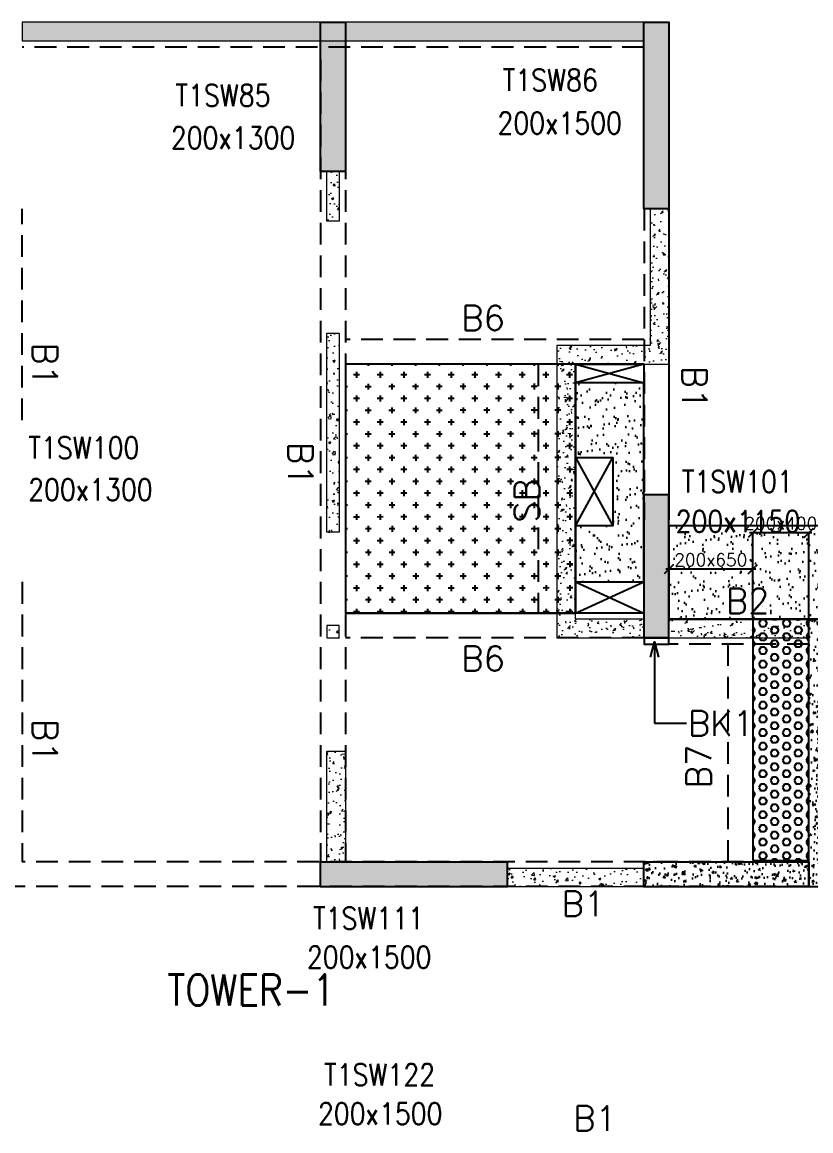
# Model space of a CAD drawing. Header units: millimetres. Extents: x 1078357 to 2594950, y -4969473 to -4636555.
# Drawn here: x 2223330 to 2229671, y -4667065 to -4658153 of the extents above; entities that cross this region are included whole.
import ezdxf

# ---------------------------------------------------------------- set-up
doc = ezdxf.new("R2010")
doc.units = ezdxf.units.MM
doc.header["$PDMODE"] = 35
for name, pattern in [('CONTINOUS', [0]), ('HIDDEN', [0.375, 0.25, -0.125]), ('New Retail block$0$CONTINOUS', [0])]:
    doc.linetypes.add(name, pattern=pattern)
doc.layers.get('0').update_dxf_attribs({"lineweight": 0})
doc.layers.get('Defpoints').update_dxf_attribs({"lineweight": 0})
for name, color, linetype, lineweight in [('A-_ANOTDIMA_D-', 6, 'Continuous', 13), ('COL. NO.', 30, 'Continuous', 25), ('COL. SIZE', 7, 'Continuous', 25), ('DIM', 9, 'Continuous', 25), ('HATCH', 8, 'Continuous', 30), ('RCC UPSTAND', 43, 'Continuous', 30), ('S-NON STR RCC WALL', 8, 'Continuous', 0)]:
    doc.layers.add(name, color=color, linetype=linetype, lineweight=lineweight)
for name, color, linetype in [('B-200x325', 201, 'HIDDEN'), ('B-200x375', 41, 'HIDDEN'), ('B-200x650', 241, 'HIDDEN'), ('B-300xSLAB THK.', 151, 'Continuous'), ('BK1-200x650', 241, 'HIDDEN'), ('DC BEAM NO.', 7, 'Continuous'), ('DROP SLAB', 8, 'Continuous'), ('NON STR. RCC WALL', 6, 'Continuous'), ('S-COLUMN_SHEAR WALL', 1, 'Continuous'), ('S-PROJECTION', 54, 'New Retail block$0$CONTINOUS'), ('SLAB FOLD', 8, 'Continuous'), ('TEXT', 7, 'Continuous')]:
    doc.layers.add(name, color=color, linetype=linetype)
doc.styles.add('Roman', font='romans')
doc.styles.add('ROMANS', font='romans.shx', dxfattribs={"width": 0.85})
doc.dimstyles.new('HARESH', dxfattribs={"dimtxt": 150, "dimasz": 75, "dimexe": 0, "dimexo": 0, "dimgap": 25, "dimtad": 1, "dimdec": 0, "dimdsep": 46, "dimtxsty": 'Roman', "dimblk": 'OBLIQUE', "dimcen": 225, "dimdle": 25, "dimclrd": 2, "dimclre": 2, "dimclrt": 7, "dimadec": 8, "dimazin": 1, "dimtfac": 1, "dimtdec": 0, "dimtmove": 0, "dimatfit": 0, "dimfxl": 1, "dimlwd": -1, "dimlwe": -1, "dimarcsym": 0})
pattern_1 = [(50, (-4174040.86, 23111537.25), (182.184669, -15.9390855), [19.05, -209.55]), (355, (-4174040.86, 23111537.25), (-35.2434214, 191.0568452), [15.24, -167.6405842]), (100.4514447, (-4174025.68, 23111535.92), (146.9412471, 175.1177519), [16.1900088, -178.0902446]), (46.1842, (-4174040.86, 23111588.05), (271.0790409, -42.042328), [28.575, -314.325]), (96.6355576, (-4174018.27, 23111584.54), (237.404134, 247.4261246), [24.2850231, -267.1356082]), (351.1841512, (-4174040.86, 23111588.05), (237.404134, 247.4261246), [22.859967, -251.459732]), (21, (-4174015.46, 23111575.35), (151.6143913, -102.2651982), [19.05, -209.55]), (326, (-4174015.46, 23111575.35), (61.8020283, 184.1879661), [15.24, -167.64]), (71.451445, (-4174002.83, 23111566.83), (213.4164193, 81.9227689), [16.1900088, -178.0899376]), (37.5, (-4174040.86, 23111537.25), (3.08860325, 84.55503887), [0, -165.608, 0, -170.18, 0, -168.275]), (7.5, (-4174040.86, 23111537.25), (66.8196625, 100.18057482), [0, -97.028, 0, -161.798, 0, -64.135]), (327.5, (-4174097.5, 23111537.25), (135.59059517, -5.728744), [0, -63.5, 0, -198.12, 0, -262.89]), (317.5, (-4174122.9, 23111537.25), (148.1291814, 25.42649103), [0, -82.55, 0, -131.572, 0, -186.69])]

# ---------------------------------------------------------------- blocks, each defined once
blk = doc.blocks.new('_Oblique')
at = {"color": 0, "linetype": 'ByBlock', "lineweight": -2}
blk.add_line((-0.5, -0.5), (0.5, 0.5), dxfattribs=at)
blk = doc.blocks.new('*D1608')
at = {"layer": 'Defpoints', "color": 0, "ltscale": 700, "transparency": 16777216}
for p in [(2229204.3, -4662257), (2229204.3, -4662952, 0), (2229654.4, -4662952, 0)]:
    blk.add_point(p, dxfattribs=at)
at = {"layer": 'DIM', "color": 2, "ltscale": 700, "transparency": 16777216}
for p, q in [((2229679.4, -4662257), (2229179.3, -4662257)), ((2229204.3, -4662952), (2229204.3, -4662257)), ((2229654.4, -4662952), (2229654.4, -4662257))]:
    blk.add_line(p, q, dxfattribs=at)
at = {"layer": 'DIM', "color": 2, "ltscale": 700, "transparency": 16777216, "xscale": 75, "yscale": 75, "zscale": 75, "rotation": 180}
blk.add_blockref('_Oblique', (2229204.3, -4662257), dxfattribs=at)
at = {"layer": 'DIM', "color": 2, "ltscale": 700, "transparency": 16777216, "xscale": 75, "yscale": 75, "zscale": 75}
blk.add_blockref('_Oblique', (2229654.4, -4662257), dxfattribs=at)
at = {"layer": 'DIM', "color": 7, "ltscale": 700, "transparency": 16777216, "insert": (2229429.4, -4662182), "char_height": 150, "attachment_point": 5, "style": 'Roman'}
blk.add_mtext('{\\H0.666667x;200x400}', dxfattribs=at)
blk = doc.blocks.new('*D1609')
at = {"layer": 'Defpoints', "color": 0, "ltscale": 700, "transparency": 16777216}
for p in [(2228529.6, -4662549.9), (2228529.6, -4662952, 0), (2229204.3, -4662952, 0)]:
    blk.add_point(p, dxfattribs=at)
at = {"layer": 'DIM', "color": 2, "ltscale": 700, "transparency": 16777216}
for p, q in [((2229229.3, -4662549.9), (2228504.6, -4662549.9)), ((2228529.6, -4662952), (2228529.6, -4662549.9)), ((2229204.3, -4662952), (2229204.3, -4662549.9))]:
    blk.add_line(p, q, dxfattribs=at)
at = {"layer": 'DIM', "color": 2, "ltscale": 700, "transparency": 16777216, "xscale": 75, "yscale": 75, "zscale": 75, "rotation": 180}
blk.add_blockref('_Oblique', (2228529.6, -4662549.9), dxfattribs=at)
at = {"layer": 'DIM', "color": 2, "ltscale": 700, "transparency": 16777216, "xscale": 75, "yscale": 75, "zscale": 75}
blk.add_blockref('_Oblique', (2229204.3, -4662549.9), dxfattribs=at)
at = {"layer": 'DIM', "color": 7, "ltscale": 700, "transparency": 16777216, "insert": (2228867, -4662474.9), "char_height": 150, "attachment_point": 5, "style": 'Roman'}
blk.add_mtext('{\\H0.666667x;200x650}', dxfattribs=at)
blk = doc.blocks.new('G$CD63B60BD')
at = {"layer": 'COL. NO.', "linetype": 'Continuous', "style": 'ROMANS', "width": 0.85}
for s, p in [('T1SW86', (61839.4, 15346.7, -320.4)), ('T1SW85', (59207.6, 15224, -320.4)), ('T1SW100', (58025.2, 12391.2, -320.4)), ('T1SW101', (63279.5, 12119.6, -320.4)), ('T1SW111', (60314.4, 8609.2, -320.4)), ('T1SW122', (60403.1, 7350.6, -320.4))]:
    blk.add_text(s, height=175, dxfattribs=at).set_placement(p)
at = {"layer": 'COL. SIZE', "linetype": 'Continuous', "style": 'ROMANS', "width": 0.85}
for s, p in [('200x1500', (61797.3, 15000.9, -320.4)), ('200x1300', (59170.8, 14882.7, -320.4)), ('200x1300', (58024, 12054.3, -320.4)), ('200x1150', (63230.3, 11798.7, -320.4)), ('200x1500', (60265.2, 8295.7, -320.4)), ('200x1500', (60354, 7037.1, -320.4))]:
    blk.add_text(s, height=175, dxfattribs=at).set_placement(p)

msp = doc.modelspace()

# ---------------------------------------------------------------- hatches: boundary and pattern name
at = {"layer": 'DROP SLAB'}
h = msp.add_hatch(dxfattribs=at)
h.set_pattern_fill('CROSS', color=8, scale=15, angle=0.03079)
h.set_pattern_definition([(180.03079016, (-1099062.11, 9379553.9), (-95.1987999, -95.3011726), [47.625, -142.875]), (270.03079016, (-1099085.93, 9379577.7), (95.3011726, -95.1987999), [47.625, -142.875])])
h.paths.add_polyline_path([(2227779.3, -4660902.7), (2225929.6, -4660902.9), (2225929.6, -4662902.8), (2227779.3, -4662902.6)])
at = {"layer": 'HATCH'}
h = msp.add_hatch(dxfattribs=at)
h.set_pattern_fill('AR-SAND', color=8, scale=3, angle=0.02985)
h.set_pattern_definition([(37.47015413, (-2803703.98, 18697456.11), (-4.72361136, 146.8264517), [0, -115.824, 0, -129.54, 0, -123.825]), (7.4701541, (-2803703.98, 18697456.11), (134.9689868, 214.9772528), [0, -62.484, 0, -104.394, 0, -40.005]), (327.4701541, (-2803797.7, 18697456.16), (237.2979035, 0.3075449), [0, -38.1, 0, -137.16, 0, -179.07]), (317.4701541, (-2803797.7, 18697456.16), (229.1017424, 66.759465), [0, -19.05, 0, -89.916, 0, -102.87])])
h.paths.add_polyline_path([(2228329, -4661052.5), (2227779, -4661052.5), (2227779, -4661652.5), (2228079, -4661652.5), (2228079, -4662202.5), (2227779, -4662202.5), (2227779, -4662652.5), (2228329, -4662652.5)])
h = msp.add_hatch(dxfattribs=at)
h.set_pattern_fill('AR-SAND', color=8, scale=3, angle=179.97015)
h.set_pattern_definition([(37.4701541, (-1819378.32, 14013436.93), (-4.72361136, 146.8264517), [0, -115.824, 0, -129.54, 0, -123.825]), (7.4701541, (-1819378.32, 14013436.93), (134.9689868, 214.9772528), [0, -62.484, 0, -104.394, 0, -40.005]), (327.4701541, (-1819472.05, 14013436.98), (237.2979035, 0.3075449), [0, -38.1, 0, -137.16, 0, -179.07]), (317.4701541, (-1819472.05, 14013436.98), (229.1017424, 66.759465), [0, -19.05, 0, -89.916, 0, -102.87])])
h.paths.add_polyline_path([(2230979.9, -4662202.5), (2228529.9, -4662202.5), (2228529.9, -4662952.5), (2230979.9, -4662952.5)])
h = msp.add_hatch(dxfattribs=at)
h.set_pattern_fill('AR-SAND', color=8, scale=3, angle=179.97015)
h.set_pattern_definition([(37.4701541, (-1819378.22, 14013436.93), (-4.72361136, 146.8264517), [0, -115.824, 0, -129.54, 0, -123.825]), (7.4701541, (-1819378.22, 14013436.93), (134.9689868, 214.9772528), [0, -62.484, 0, -104.394, 0, -40.005]), (327.4701541, (-1819471.95, 14013436.98), (237.2979035, 0.3075449), [0, -38.1, 0, -137.16, 0, -179.07]), (317.4701541, (-1819471.95, 14013436.98), (229.1017424, 66.759465), [0, -19.05, 0, -89.916, 0, -102.87])])
h.paths.add_polyline_path([(2230980, -4662352.5), (2228530, -4662352.5), (2228530, -4662952.5), (2230980, -4662952.5)])
at = {"layer": 'RCC UPSTAND'}
h = msp.add_hatch(dxfattribs=at)
h.set_pattern_fill('AR-CONC', color=8, scale=20, angle=360)
h.set_pattern_definition([(50, (-307564.88, -1454577.57), (143.4520365, -12.550427), [15, -165]), (355, (-307564.88, -1454577.57), (-27.7502667, 150.438427), [12, -132]), (100.4514445, (-307552.92, -1454578.62), (115.7017693, 137.887998), [12.7480384, -140.2284224]), (46.1842, (-307564.88, -1454537.57), (213.448266, -33.103856), [22.5, -247.5]), (96.6356355, (-307547.09, -1454540.33), (186.932389, 194.82372), [19.122068, -210.342752]), (351.184164, (-307564.88, -1454537.57), (186.932389, 194.82372), [18, -198]), (21, (-307544.88, -1454547.57), (119.3814104, -80.523778), [15, -165]), (326, (-307544.88, -1454547.57), (48.6630664, 145.030009), [12, -132]), (71.4514447, (-307534.93, -1454554.28), (168.0444753, 64.5062306), [12.748038, -140.2284224]), (37.5, (-307564.876, -1454577.57), (2.43197106, 66.57877077), [0, -130.4, 0, -134, 0, -132.5]), (7.5, (-307564.876, -1454577.57), (52.6139075, 78.8823424), [0, -76.4, 0, -127.4, 0, -50.5]), (327.5, (-307609.476, -1454577.57), (106.7644872, -4.51097435), [0, -50, 0, -156, 0, -207]), (317.5, (-307629.48, -1454577.57), (116.6372339, 20.0209965), [0, -65, 0, -103.6, 0, -147])])
h.paths.add_polyline_path([(2229854.6, -4665102.6), (2229654.6, -4665102.6), (2229654.6, -4662952.6), (2229854.6, -4662952.6)])
h = msp.add_hatch(dxfattribs=at)
h.set_pattern_fill('AR-CONC', color=8, scale=20, angle=90)
h.set_pattern_definition([(140, (-980045.37, -7202322.1), (12.550427, 143.4520365), [15, -165]), (85, (-980045.37, -7202322.1), (-150.438427, -27.7502667), [12, -132]), (190.4514445, (-980044.33, -7202310.14), (-137.887998, 115.7017693), [12.7480384, -140.2284224]), (136.1842, (-980085.37, -7202322.1), (33.103856, 213.448266), [22.5, -247.5]), (186.6356355, (-980082.61, -7202304.3), (-194.82372, 186.932389), [19.122068, -210.342752]), (81.184164, (-980085.37, -7202322.1), (-194.82372, 186.932389), [18, -198]), (111, (-980075.37, -7202302.1), (80.523778, 119.3814104), [15, -165]), (56, (-980075.37, -7202302.1), (-145.030009, 48.6630664), [12, -132]), (161.4514447, (-980068.66, -7202292.15), (-64.5062306, 168.0444753), [12.748038, -140.2284224]), (127.5, (-980045.37, -7202322.094), (-66.57877077, 2.43197106), [0, -130.4, 0, -134, 0, -132.5]), (97.5, (-980045.37, -7202322.094), (-78.8823424, 52.6139075), [0, -76.4, 0, -127.4, 0, -50.5]), (57.5, (-980045.37, -7202366.694), (4.51097435, 106.7644872), [0, -50, 0, -156, 0, -207]), (47.5, (-980045.37, -7202386.69), (-20.0209965, 116.6372339), [0, -65, 0, -103.6, 0, -147])])
h.paths.add_polyline_path([(2229654.6, -4664902.6), (2229654.6, -4665102.6), (2228329.6, -4665102.6), (2228329.6, -4664902.6)])
at = {"layer": 'S-COLUMN_SHEAR WALL', "lineweight": 25}
h = msp.add_hatch(color=1, dxfattribs=at)
h.dxf.hatch_style = 1
h.paths.add_polyline_path([(2225729.6, -4659352.6), (2225929.6, -4659352.6), (2225929.6, -4658152.6), (2225729.6, -4658152.6)])
at = {"layer": 'S-COLUMN_SHEAR WALL', "lineweight": 25, "extrusion": (-1.00316e-06, 2.11765e-11, 1)}
h = msp.add_hatch(color=1, dxfattribs=at)
h.dxf.hatch_style = 1
h.paths.add_polyline_path([(2228329.6, -4658152.6), (2228529.6, -4658152.6), (2228529.6, -4659652.5), (2228329.6, -4659652.5)])
h = msp.add_hatch(color=1, dxfattribs=at)
h.dxf.hatch_style = 1
h.paths.add_polyline_path([(2228329.6, -4663102.6), (2228529.6, -4663102.6), (2228529.6, -4661952.6), (2228329.6, -4661952.6)])
at = {"layer": 'S-COLUMN_SHEAR WALL', "lineweight": 25}
h = msp.add_hatch(color=1, dxfattribs=at)
h.dxf.hatch_style = 1
h.paths.add_polyline_path([(2225729.6, -4664902.5), (2227229.6, -4664902.5), (2227229.6, -4665102.5), (2225729.6, -4665102.5)])
at = {"layer": 'S-NON STR RCC WALL'}
h = msp.add_hatch(dxfattribs=at)
h.set_pattern_fill('AR-CONC', color=256)
h.set_pattern_definition([(50, (-5271265.58, 27795556.43), (182.184669, -15.93908554), [19.05, -209.55]), (355, (-5271265.58, 27795556.43), (-35.2434214, 191.0568452), [15.24, -167.6405842]), (100.4514447, (-5271250.4, 27795555.1), (146.9412471, 175.1177519), [16.1900088, -178.0902446]), (46.1842, (-5271265.58, 27795607.23), (271.0790409, -42.042328), [28.575, -314.325]), (96.6355576, (-5271242.99, 27795603.73), (237.404134, 247.4261246), [24.2850231, -267.1356082]), (351.1841512, (-5271265.58, 27795607.23), (237.404134, 247.4261246), [22.859967, -251.459732]), (21, (-5271240.18, 27795594.53), (151.6143913, -102.2651982), [19.05, -209.55]), (326, (-5271240.18, 27795594.53), (61.8020283, 184.1879661), [15.24, -167.64]), (71.451445, (-5271227.54, 27795586.01), (213.4164193, 81.9227689), [16.1900088, -178.0899376]), (37.5, (-5271265.576, 27795556.434), (3.08860325, 84.55503887), [0, -165.608, 0, -170.18, 0, -168.275]), (7.5, (-5271265.58, 27795556.43), (66.8196625, 100.18057482), [0, -97.028, 0, -161.798, 0, -64.135]), (327.5, (-5271322.22, 27795556.434), (135.59059517, -5.72874399), [0, -63.5, 0, -198.12, 0, -262.89]), (317.5, (-5271347.62, 27795556.43), (148.1291814, 25.42649103), [0, -82.55, 0, -131.572, 0, -186.69])])
h.paths.add_polyline_path([(2228327.1, -4658152.5), (2223330, -4658152.5), (2223330, -4658302.5), (2228327.1, -4658302.5)])
h = msp.add_hatch(dxfattribs=at)
h.set_pattern_fill('AR-CONC', color=256, angle=180)
h.set_pattern_definition([(50, (2225842.86, -4892742.91), (182.18467, -15.93909), [19.05, -209.55]), (355, (2225842.86, -4892742.91), (-35.24342, 191.05685), [15.24, -167.64058]), (100.451445, (2225858.04, -4892744.24), (146.94125, 175.11775), [16.19001, -178.09024]), (46.1842, (2225842.86, -4892692.11), (271.07904, -42.04233), [28.575, -314.325]), (96.63556, (2225865.45, -4892695.62), (237.40413, 247.42612), [24.28502, -267.1356]), (351.18415, (2225842.86, -4892692.1), (237.40413, 247.42612), [22.85997, -251.45973]), (21, (2225868.26, -4892704.81), (151.61439, -102.2652), [19.05, -209.55]), (326, (2225868.26, -4892704.81), (61.80203, 184.18797), [15.24, -167.64]), (71.451445, (2225880.9, -4892713.33), (213.41642, 81.92277), [16.19001, -178.08994]), (37.5, (2225842.86, -4892742.91), (3.088603, 84.555039), [0, -165.608, 0, -170.18, 0, -168.275]), (7.5, (2225842.86, -4892742.91), (66.819663, 100.180575), [0, -97.028, 0, -161.798, 0, -64.135]), (327.5, (2225786.22, -4892742.91), (135.590595, -5.728744), [0, -63.5, 0, -198.12, 0, -262.89]), (317.5, (2225760.82, -4892742.91), (148.12918, 25.42649), [0, -82.55, 0, -131.572, 0, -186.69])])
h.paths.add_polyline_path([(2225780, -4659352.5), (2225880, -4659352.5), (2225880, -4659752.5), (2225780, -4659752.5)])
h = msp.add_hatch(dxfattribs=at)
h.set_pattern_fill('AR-CONC', color=256)
h.set_pattern_definition(pattern_1)
h.paths.add_polyline_path([(2227630, -4660752.5), (2227630, -4663102.5), (2228330, -4663102.5), (2228330, -4662952.5), (2227780, -4662952.5), (2227780, -4660902.5), (2228530, -4660902.5), (2228530, -4659652.5), (2228380, -4659652.5), (2228380, -4660752.5)])
h = msp.add_hatch(dxfattribs=at)
h.set_pattern_fill('AR-CONC', color=256, angle=180)
h.set_pattern_definition([(50, (3323067.57, -9576762.1), (182.184669, -15.9390855), [19.05, -209.55]), (355, (3323067.57, -9576762.1), (-35.2434214, 191.056845), [15.24, -167.640584]), (100.4514447, (3323082.76, -9576763.43), (146.941247, 175.117752), [16.190009, -178.0902446]), (46.1842, (3323067.57, -9576711.3), (271.079041, -42.042328), [28.575, -314.325]), (96.6355576, (3323090.16, -9576714.8), (237.404134, 247.426125), [24.285023, -267.135608]), (351.184151, (3323067.57, -9576711.3), (237.404134, 247.426125), [22.859967, -251.459732]), (21, (3323092.97, -9576724), (151.6143913, -102.265198), [19.05, -209.55]), (326, (3323092.97, -9576724), (61.802028, 184.187966), [15.24, -167.64]), (71.451445, (3323105.61, -9576732.52), (213.416419, 81.922769), [16.190009, -178.0899376]), (37.5, (3323067.575, -9576762.1), (3.08860325, 84.5550389), [0, -165.608, 0, -170.18, 0, -168.275]), (7.5, (3323067.575, -9576762.1), (66.8196625, 100.1805748), [0, -97.028, 0, -161.798, 0, -64.135]), (327.5, (3323010.93, -9576762.1), (135.5905952, -5.728744), [0, -63.5, 0, -198.12, 0, -262.89]), (317.5, (3322985.53, -9576762.1), (148.1291814, 25.426491), [0, -82.55, 0, -131.572, 0, -186.69])])
h.paths.add_polyline_path([(2225780, -4660652.5), (2225880, -4660652.5), (2225880, -4662252.5), (2225780, -4662252.5)])
h = msp.add_hatch(dxfattribs=at)
h.set_pattern_fill('AR-CONC', color=256)
h.set_pattern_definition(pattern_1)
h.paths.add_polyline_path([(2229655, -4662952.5), (2228530, -4662952.5), (2228530, -4663102.5), (2229655, -4663102.5)])
h = msp.add_hatch(dxfattribs=at)
h.set_pattern_fill('AR-CONC', color=256, angle=180)
h.set_pattern_definition([(50, (3323054.36, -9578126.76), (182.184669, -15.9390855), [19.05, -209.55]), (355, (3323054.36, -9578126.76), (-35.2434214, 191.056845), [15.24, -167.640584]), (100.4514447, (3323069.54, -9578128.1), (146.941247, 175.117752), [16.190009, -178.0902446]), (46.1842, (3323054.36, -9578075.96), (271.079041, -42.042328), [28.575, -314.325]), (96.6355576, (3323076.95, -9578079.47), (237.404134, 247.426125), [24.285023, -267.135608]), (351.184151, (3323054.36, -9578075.96), (237.404134, 247.426125), [22.859967, -251.459732]), (21, (3323079.76, -9578088.66), (151.6143913, -102.265198), [19.05, -209.55]), (326, (3323079.76, -9578088.66), (61.802028, 184.187966), [15.24, -167.64]), (71.451445, (3323092.4, -9578097.19), (213.416419, 81.922769), [16.190009, -178.0899376]), (37.5, (3323054.36, -9578126.765), (3.08860325, 84.5550389), [0, -165.608, 0, -170.18, 0, -168.275]), (7.5, (3323054.36, -9578126.765), (66.8196625, 100.1805748), [0, -97.028, 0, -161.798, 0, -64.135]), (327.5, (3322997.72, -9578126.765), (135.5905952, -5.728744), [0, -63.5, 0, -198.12, 0, -262.89]), (317.5, (3322972.32, -9578126.76), (148.1291814, 25.426491), [0, -82.55, 0, -131.572, 0, -186.69])])
h.paths.add_polyline_path([(2225780, -4663102.5), (2225880, -4663102.5), (2225880, -4663002.5), (2225780, -4663002.5)])
h = msp.add_hatch(dxfattribs=at)
h.set_pattern_fill('AR-CONC', color=256, angle=180)
h.set_pattern_definition([(50, (-5225755.32, 27795556.43), (182.184669, -15.93908554), [19.05, -209.55]), (355, (-5225755.32, 27795556.43), (-35.2434214, 191.0568452), [15.24, -167.6405842]), (100.4514447, (-5225740.14, 27795555.1), (146.9412471, 175.1177519), [16.1900088, -178.0902446]), (46.1842, (-5225755.32, 27795607.23), (271.0790409, -42.042328), [28.575, -314.325]), (96.6355576, (-5225732.73, 27795603.72), (237.404134, 247.4261246), [24.2850231, -267.1356082]), (351.1841512, (-5225755.32, 27795607.23), (237.404134, 247.4261246), [22.859967, -251.459732]), (21, (-5225729.92, 27795594.53), (151.6143913, -102.2651982), [19.05, -209.55]), (326, (-5225729.92, 27795594.53), (61.8020283, 184.1879661), [15.24, -167.64]), (71.451445, (-5225717.29, 27795586), (213.4164193, 81.9227689), [16.1900088, -178.0899376]), (37.5, (-5225755.32, 27795556.43), (3.08860325, 84.55503887), [0, -165.608, 0, -170.18, 0, -168.275]), (7.5, (-5225755.32, 27795556.43), (66.8196625, 100.18057482), [0, -97.028, 0, -161.798, 0, -64.135]), (327.5, (-5225811.964, 27795556.43), (135.59059517, -5.72874399), [0, -63.5, 0, -198.12, 0, -262.89]), (317.5, (-5225837.36, 27795556.43), (148.1291814, 25.42649103), [0, -82.55, 0, -131.572, 0, -186.69])])
h.paths.add_polyline_path([(2225780, -4664012.5), (2225930, -4664012.5), (2225930, -4664902.4), (2225780, -4664902.4)])
at = {"layer": 'S-NON STR RCC WALL', "ltscale": 700}
h = msp.add_hatch(dxfattribs=at)
h.set_pattern_fill('AR-CONC', color=256)
h.set_pattern_definition([(50, (2187263.24, -4901009.39), (182.18467, -15.93909), [19.05, -209.55]), (355, (2187263.24, -4901009.4), (-35.24342, 191.05685), [15.24, -167.64058]), (100.451445, (2187278.42, -4901010.72), (146.94125, 175.11775), [16.19001, -178.09024]), (46.1842, (2187263.24, -4900958.6), (271.07904, -42.04233), [28.575, -314.325]), (96.63556, (2187285.83, -4900962.1), (237.40413, 247.42612), [24.28502, -267.1356]), (351.18415, (2187263.24, -4900958.6), (237.40413, 247.42612), [22.85997, -251.45973]), (21, (2187288.64, -4900971.29), (151.61439, -102.2652), [19.05, -209.55]), (326, (2187288.64, -4900971.3), (61.80203, 184.18797), [15.24, -167.64]), (71.451445, (2187301.27, -4900979.81), (213.41642, 81.92277), [16.19001, -178.08994]), (37.5, (2187263.24, -4901009.39), (3.088603, 84.555039), [0, -165.608, 0, -170.18, 0, -168.275]), (7.5, (2187263.24, -4901009.39), (66.819663, 100.180575), [0, -97.028, 0, -161.798, 0, -64.135]), (327.5, (2187206.595, -4901009.39), (135.590595, -5.728744), [0, -63.5, 0, -198.12, 0, -262.89]), (317.5, (2187181.2, -4901009.39), (148.12918, 25.42649), [0, -82.55, 0, -131.572, 0, -186.69])])
h.paths.add_polyline_path([(2228329.8, -4665102.5), (2227229.8, -4665102.5), (2227229.8, -4664952.5), (2228329.8, -4664952.5)])
at = {"layer": 'SLAB FOLD', "ltscale": 1000}
h = msp.add_hatch(dxfattribs=at)
h.set_pattern_fill('HEX', color=8, scale=10, angle=180)
h.set_pattern_definition([(180, (2168054.783, -4476147.51), (-7e-15, -54.992613), [31.75, -63.5]), (300, (2168054.783, -4476147.51), (47.625, 27.496307), [31.75, -63.5]), (240, (2168023.033, -4476147.51), (47.625, -27.496307), [31.75, -63.5])])
h.paths.add_polyline_path([(2229654.8, -4664891.9), (2229204.8, -4664891.9), (2229204.8, -4662952.6), (2229654.8, -4662952.6)])

# ---------------------------------------------------------------- linework, layer by layer
at = {"layer": 'B-200x325', "ltscale": 700}
for p, q in [((2228329.6, -4660702.9, 0), (2225929.6, -4660702.9, 0)), ((2228329.4, -4663102.7, 0), (2225929.6, -4663102.7, 0))]:
    msp.add_line(p, q, dxfattribs=at)
at = {"layer": 'B-200x325', "linetype": 'Continuous', "ltscale": 700}
for p, q in [((2228329.6, -4660902.9, 0), (2225929.6, -4660902.9, 0)), ((2228329.4, -4662902.7, 0), (2225929.6, -4662902.7, 0))]:
    msp.add_line(p, q, dxfattribs=at)
at = {"layer": 'B-200x375', "ltscale": 700}
msp.add_line((2229004.5, -4663152.6, 0), (2229004.5, -4664902.6, 0), dxfattribs=at)
at = {"layer": 'B-200x375', "linetype": 'Continuous', "ltscale": 700}
msp.add_line((2229204.5, -4663152.6, 0), (2229204.5, -4664892, 0), dxfattribs=at)
at = {"layer": 'B-200x650', "linetype": 'HIDDEN', "ltscale": 700}
for p, q in [((2228330, -4658352.5, 0), (2223330, -4658352.5, 0)), ((2225730, -4658452.6, 0), (2225730, -4664902.4, 0)), ((2225930, -4658452.6, 0), (2225930, -4664902.4, 0)), ((2223330, -4661352.5, 0), (2223330, -4659652.5, 0)), ((2228330, -4659652.5, 0), (2228330, -4662152.5, 0)), ((2223330, -4662652.6, 0), (2223330, -4664902.5, 0)), ((2229655, -4663152.5, 0), (2228530, -4663152.5, 0)), ((2229654.8, -4664902.4, 0), (2223330, -4664902.4, 0)), ((2229654.8, -4665102.4, 0), (2217454.8, -4665102.4, 0))]:
    msp.add_line(p, q, dxfattribs=at)
at = {"layer": 'B-200x650', "linetype": 'CONTINOUS', "ltscale": 700}
for p, q in [((2228530, -4659652.5, 0), (2228530, -4662152.5, 0)), ((2230980, -4662952.5, 0), (2228530, -4662952.5, 0))]:
    msp.add_line(p, q, dxfattribs=at)
at = {"layer": 'B-300xSLAB THK.', "linetype": 'HIDDEN', "ltscale": 700}
msp.add_line((2227479.3, -4660902.9, 0), (2227479.3, -4662902.7, 0), dxfattribs=at)
at = {"layer": 'B-300xSLAB THK.', "linetype": 'ByBlock', "ltscale": 700}
msp.add_line((2227779.3, -4660902.9, 0), (2227779.3, -4662902.7, 0), dxfattribs=at)
at = {"layer": 'BK1-200x650', "linetype": 'Continuous', "ltscale": 700, "elevation": 0}
msp.add_lwpolyline([(2228530.1, -4663102.6), (2228330.1, -4663102.6), (2228330.1, -4663152.8), (2228530.1, -4663152.8)], close=True, dxfattribs=at)
at = {"layer": 'DROP SLAB', "color": 3, "linetype": 'CONTINOUS', "ltscale": 500}
for p, q in [((2228329.3, -4660902.6, 0), (2227779.3, -4661052.6, 0)), ((2227780.2, -4660902.8, 0), (2228329.3, -4661052.6, 0)), ((2227779.6, -4661652.5, 0), (2228079.7, -4662202.5, 0)), ((2227779.6, -4662202.5, 0), (2228079.7, -4661652.5, 0)), ((2227779.8, -4662652.6, 0), (2228329.6, -4662902.6, 0)), ((2227779.8, -4662902.6, 0), (2228329.8, -4662652.6, 0))]:
    msp.add_line(p, q, dxfattribs=at)
at = {"layer": 'DROP SLAB', "color": 3, "linetype": 'CONTINOUS', "ltscale": 500, "elevation": 0}
for points in [[(2227779.3, -4660902.7), (2225929.6, -4660902.9), (2225929.6, -4662902.8), (2227779.3, -4662902.6)], [(2227779.3, -4660902.8), (2228329.3, -4660902.8), (2228329.3, -4661052.6), (2227779.3, -4661052.6)], [(2227779.7, -4661652.5), (2228079.7, -4661652.5), (2228079.7, -4662202.5), (2227779.7, -4662202.5)], [(2227779.8, -4662652.6), (2228329.6, -4662652.6), (2228329.6, -4662902.6), (2227779.8, -4662902.6)]]:
    msp.add_lwpolyline(points, close=True, dxfattribs=at)
at = {"layer": 'NON STR. RCC WALL', "elevation": 0}
for points in [[(2229854.6, -4665102.6), (2229654.6, -4665102.6), (2229654.6, -4662952.6), (2229854.6, -4662952.6)], [(2229654.6, -4664902.6), (2229654.6, -4665102.6), (2228329.6, -4665102.6), (2228329.6, -4664902.6)]]:
    msp.add_lwpolyline(points, close=True, dxfattribs=at)
at = {"layer": 'S-COLUMN_SHEAR WALL', "color": 1, "lineweight": 25, "elevation": 0}
for points in [[(2225729.6, -4658152.6), (2225929.6, -4658152.6), (2225929.6, -4659352.6), (2225729.6, -4659352.6)], [(2225729.6, -4664902.5), (2227229.6, -4664902.5), (2227229.6, -4665102.5), (2225729.6, -4665102.5)]]:
    msp.add_lwpolyline(points, close=True, dxfattribs=at)
at = {"layer": 'S-COLUMN_SHEAR WALL', "color": 1, "lineweight": 25, "extrusion": (-1.00316e-06, 2.11765e-11, 1), "elevation": -2.2}
for points in [[(2228329.6, -4658152.6), (2228529.6, -4658152.6), (2228529.6, -4659652.5), (2228329.6, -4659652.5)], [(2228329.6, -4663102.6), (2228529.6, -4663102.6), (2228529.6, -4661952.6), (2228329.6, -4661952.6)]]:
    msp.add_lwpolyline(points, close=True, dxfattribs=at)
at = {"layer": 'S-NON STR RCC WALL', "elevation": 0}
for points in [[(2228327.1, -4658152.5), (2223330, -4658152.5), (2223330, -4658302.5), (2228327.1, -4658302.5)], [(2225780, -4659352.5), (2225880, -4659352.5), (2225880, -4659752.5), (2225780, -4659752.5)], [(2227630, -4660752.5), (2227630, -4663102.5), (2228330, -4663102.5), (2228330, -4662952.5), (2227780, -4662952.5), (2227780, -4660902.5), (2228530, -4660902.5), (2228530, -4659652.5), (2228380, -4659652.5), (2228380, -4660752.5)], [(2229655, -4662952.5), (2228530, -4662952.5), (2228530, -4663102.5), (2229655, -4663102.5)]]:
    msp.add_lwpolyline(points, close=True, dxfattribs=at)
at = {"layer": 'S-NON STR RCC WALL', "ltscale": 700, "elevation": 0}
for points in [[(2225780, -4660652.5), (2225880, -4660652.5), (2225880, -4662252.5), (2225780, -4662252.5)], [(2225780, -4663102.5), (2225880, -4663102.5), (2225880, -4663002.5), (2225780, -4663002.5)], [(2225780, -4664012.5), (2225930, -4664012.5), (2225930, -4664902.4), (2225780, -4664902.4)], [(2228329.8, -4665102.5), (2227229.8, -4665102.5), (2227229.8, -4664952.5), (2228329.8, -4664952.5)]]:
    msp.add_lwpolyline(points, close=True, dxfattribs=at)
at = {"layer": 'S-PROJECTION', "elevation": 0}
msp.add_lwpolyline([(2230979.9, -4662202.5), (2228529.9, -4662202.5), (2228529.9, -4662952.5), (2230979.9, -4662952.5)], close=True, dxfattribs=at)
at = {"layer": 'SLAB FOLD', "color": 8, "ltscale": 1000, "elevation": 0}
msp.add_lwpolyline([(2228329, -4661052.5), (2227779, -4661052.5), (2227779, -4661652.5), (2228079, -4661652.5), (2228079, -4662202.5), (2227779, -4662202.5), (2227779, -4662652.5), (2228329, -4662652.5), (2228329, -4661052.5)], dxfattribs=at)
msp.add_lwpolyline([(2229204.6, -4664891.9), (2229654.6, -4664891.9), (2229654.6, -4662952.6), (2229204.6, -4662952.6)], close=True, dxfattribs=at)

# ---------------------------------------------------------------- block references
at = {"layer": 'A-_ANOTDIMA_D-', "color": 2, "ltscale": 700}
msp.add_blockref('G$CD63B60BD', (2165354.6, -4674052.5, 0), dxfattribs=at)

# ---------------------------------------------------------------- texts
at = {"layer": 'B-200x325', "linetype": 'Continuous', "ltscale": 700, "style": 'ROMANS'}
for p in [(2226860.1, -4660630.8, -2.7), (2226860.1, -4663367.9, -2.7)]:
    msp.add_text('B6', height=200, rotation=0.00055, dxfattribs=at).set_placement(p)
at = {"layer": 'B-200x375', "linetype": 'Continuous', "ltscale": 700, "style": 'ROMANS'}
msp.add_text('B7', height=200, rotation=90.00094, dxfattribs=at).set_placement((2228869.7, -4664312, -2.7))
at = {"layer": 'B-200x650', "linetype": 'HIDDEN', "ltscale": 500, "style": 'ROMANS'}
for rotation, p in [(269.99906, (2223413.2, -4660727.5, -2.7)), (269.99906, (2228636.5, -4660914.7, -2.7)), (269.99906, (2225468, -4661527.5, -2.7)), (269.99906, (2223413.2, -4663754.5, -2.7)), (359.99906, (2227667, -4665339.7, -2.7)), (0.00094, (2227760.4, -4667065.3, -2.7))]:
    msp.add_text('B1', height=200, rotation=rotation, dxfattribs=at).set_placement(p)
at = {"layer": 'B-300xSLAB THK.', "linetype": 'Continuous', "ltscale": 700, "style": 'ROMANS'}
msp.add_text('SB', height=200, rotation=90.00094, dxfattribs=at).set_placement((2227488.4, -4662176.9, -2.7))
at = {"layer": 'BK1-200x650', "linetype": 'Continuous', "ltscale": 700, "style": 'ROMANS'}
msp.add_text('BK1', height=200, rotation=359.99906, dxfattribs=at).set_placement((2228683.2, -4663889.1, -2.7))
at = {"layer": 'DC BEAM NO.', "linetype": 'Continuous', "ltscale": 500, "style": 'ROMANS'}
msp.add_text('B2', height=200, dxfattribs=at).set_placement((2228987.7, -4662905.4, -2.7))
at = {"layer": 'TEXT', "color": 6, "insert": (2225844.6, -4665807.3, 0.1), "char_height": 250, "width": 162, "attachment_point": 3, "rotation": 0.00094, "style": 'ROMANS'}
msp.add_mtext('TOWER-1', dxfattribs=at)

# ---------------------------------------------------------------- dimensions: what is measured, and where the dimension line sits
at = {"layer": 'DIM', "ltscale": 700}
dim = msp.add_linear_dim(base=(2229204.3, -4662257, 0), p1=(2229654.4, -4662952, 0), p2=(2229204.3, -4662952, 0), text='{\\H0.666667x;200x400}', dimstyle='HARESH', override={"dimtxsty": 'Roman'}, dxfattribs=at)
dim.commit()
dim.dimension.update_dxf_attribs({"geometry": '*D1608', "text_midpoint": (2229429.4, -4662257, 0), "dimtype": 160})
dim = msp.add_linear_dim(base=(2228529.6, -4662549.9, 0), p1=(2229204.3, -4662952, 0), p2=(2228529.6, -4662952, 0), text='{\\H0.666667x;200x650}', dimstyle='HARESH', override={"dimtxsty": 'Roman', "dimtmove": 1}, dxfattribs=at)
dim.commit()
dim.dimension.update_dxf_attribs({"geometry": '*D1609', "text_midpoint": (2228867, -4662474.9, 0)})

# ---------------------------------------------------------------- leaders
at = {"layer": 'BK1-200x650', "linetype": 'Continuous', "ltscale": 700}
msp.add_leader([(2228413.6, -4663132.9, 0), (2228413.6, -4663786.9, 0), (2228672.4, -4663786.9, 0)], dimstyle='HARESH', override={"dimasz": 125, "dimgap": 25, "dimtad": 0, "dimldrblk": 'Open30'}, dxfattribs=at)

doc.saveas('drawing.dxf')
